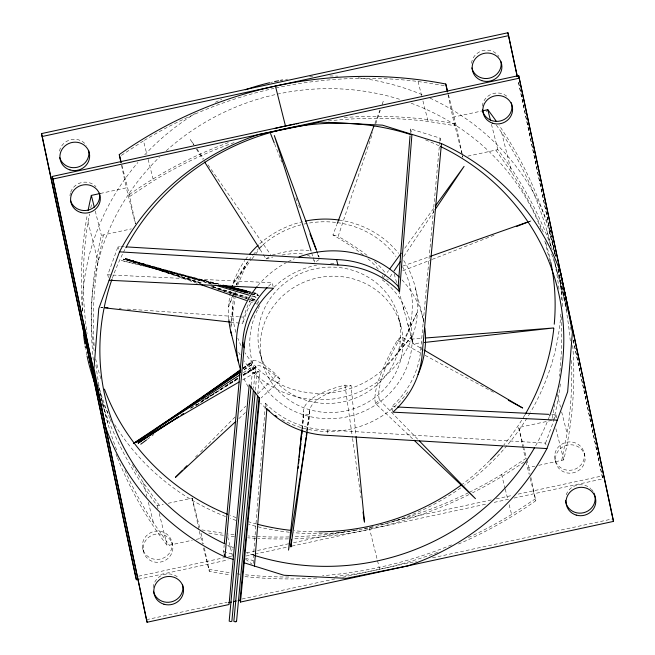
<?xml version="1.0" encoding="UTF-8"?>
<svg xmlns="http://www.w3.org/2000/svg" width="655" height="655" viewBox="0 0 655 655"><rect width="100%" height="100%" fill="white"/><g stroke="black" fill="none" stroke-linecap="round" stroke-linejoin="round"><path stroke-width="0.49" stroke-dasharray="3.27 2.46" d="M253.78 563.333L253.1 560.606L265.496 403.284A89.481 84.954 -14.1 0 0 327.107 429.95L545.55 443.124L546.237 445.842M410.251 132.973L410.57 128.912L440.078 138.123L440.987 141.75M224.051 553.213L223.592 551.395L224.157 545.304M421.615 349.909L420.928 347.191L439.701 142.176M439.792 141.161L440.078 138.123M230.847 326.28L232.803 305.156M251.127 385.132L252.281 372.826L254.189 372.695L254.951 373.096L253.534 388.349M255.344 390.224L257.063 371.786L258.979 371.663L259.74 372.056L257.751 393.442M301.865 428.657L303.47 411.348M302.356 429.221L303.838 414.017A98.029 30.867 -1.5 0 1 344.948 385.148L351.08 385.689L355.984 435.575M302.119 429.254L303.838 414.017L309.962 414.549A98.029 30.867 -1.5 0 1 351.08 385.689M306.949 431.015L309.979 409.195M230.904 327.287L235.26 296.109M235.399 295.102L235.825 292.089M236.807 285.048L237.085 283.034L236.406 284.941M306.679 431.055L309.602 411.88M230.552 322.121L242.718 323.505L243.709 317.126A98.029 12.175 -80.3 0 1 252.699 295.626M258.267 302.651L258.553 300.825M307.424 430.622L309.962 414.549M254.951 373.096L252.265 372.932M259.74 372.056L257.047 371.893M86.526 329.842A407.631 387.015 -14.1 0 1 88.016 221.93L89.596 213.939M90.783 207.954L91.774 202.96M94.148 345.693A407.631 387.015 -14.1 0 1 98.053 261.894L103.392 234.94M552.083 418.389L554.859 404.413M561.728 460.35L567.066 433.397A407.631 387.015 -14.1 0 0 571.504 359.685M366.996 255.278A98.029 23.596 25 0 0 338.16 236.373L372.818 132.515M375.733 123.779L380.268 110.187M382.217 104.366L383.183 101.451L382.111 104.309M232.656 295.413L228.562 306.843L233.319 295.544M232.992 294.463L233.679 292.556M108.435 277.54L107.756 274.813L118.121 246.395L120.16 246.517M545.55 443.124L554.187 419.437M554.539 418.496L555.915 414.705L551.829 414.509M363.23 254.967A98.029 23.596 25 0 0 332.961 234.948L336.907 224.46M374.938 123.386L379.957 110.032M233.712 294.603L234.506 292.719M237.683 285.187L247.197 262.589L233.074 283.558A94.852 90.054 -14.1 0 1 244.855 260.379M407.942 332.175L417.431 311.993L397.831 352.619L412.92 335.278L382.585 370.001M390.093 276.86L392.37 273.462M403.75 256.465L433.913 211.426M383.789 277.163L388.587 270.556M404.757 248.229L434.118 207.717M233.074 283.558L251.43 259.593M252.044 258.79L255.098 254.795M255.712 254.001L259.994 248.409M260.608 247.606L262.442 245.207M195.518 457.026L197.671 454.84M200.545 451.934L234.998 417.038M240.025 411.954L245.764 406.141M257.964 393.778L276.623 374.881L280.635 379.941L261.23 397.904M412.576 438.817L375.585 403.603A98.029 24.505 -55.1 0 1 397.29 340.33L401.089 336.547L421.353 348.452M375.585 403.603L379.384 399.82A98.029 24.505 -55.1 0 1 401.089 336.547M238.846 418.643L245.56 412.421M147.334 439.341L153.892 434.47M243.111 368.175L253.133 360.725M242.972 368.028L252.118 361.486M243.242 368.708L251.577 362.813L243.21 368.585M263.367 254.639L266.086 258.93L268.992 256.932M319.083 259.56L314.719 262.557A98.029 29.156 -28.4 0 0 313.843 260.15M121.363 155.399L143.486 140.858L146.908 154.498M129.698 196.484L153.524 180.821A407.631 387.015 -14.1 0 1 235.456 142.119M469.406 492.265A407.631 387.015 -14.1 0 0 501.558 474.507L525.375 458.836L523.296 449.052M468.382 537.534A407.631 387.015 -14.1 0 0 511.596 514.47L535.422 498.807M196.385 405.224L238.314 378.009M243.447 374.676L257.137 365.793M196.303 405.33L238.174 378.181M243.308 374.856L256.121 366.546L243.169 374.742M243.332 372.67L251.929 367.127A98.029 14.566 50.5 0 1 276.623 374.881M190.499 408.065L196.541 404.241M203.451 399.877L214.676 392.771M219.859 389.496L237.986 378.025M190.646 408.425L196.705 404.643M200.168 402.481L238.264 378.688M201.093 401.54L238.281 378.565M242.71 379.892L255.933 372.187A98.029 14.566 50.5 0 1 280.635 379.941M402.817 270.818L431.309 259.716M432.251 259.347L494.926 234.924M402.678 266.094L429.696 256.572M100.346 193.462L126.317 187.846L135.38 223.912M448.028 94.729L452.81 117.253L481.785 110.982M93.354 360.217A407.631 387.015 -14.1 0 1 101.378 235.374L131.36 228.89M467.85 156.136L497.833 149.651A407.631 387.015 -14.1 0 1 552.28 249.702M102.458 404.667A407.631 387.015 -14.1 0 0 157.249 505.676L163.259 504.375M168.253 503.294L192.226 498.111L200.062 529.306M523.091 448.069L518.727 427.51L551.69 420.387M117.474 457.853A407.631 387.015 -14.1 0 0 167.287 545.64L192.275 540.236M196.279 539.368L202.272 538.074L203.517 543.945M526.808 459.679L528.765 467.482L534.758 466.18M538.754 465.32L563.742 459.916A407.631 387.015 -14.1 0 0 572.609 344.121M138.663 576.187L224.567 557.61M228.562 556.75L232.558 555.882M246.542 552.861L256.531 550.699M257.53 550.487L288.495 543.789M293.489 542.708L345.439 531.475M393.385 521.11L395.383 520.676M491.242 499.945L396.381 520.463A240.27 228.12 -14.1 0 0 461.194 487.59M496.236 498.873L512.218 495.417M518.203 494.116L602.084 475.98L602.567 477.904M138.385 579.29L228.079 559.894M246.018 556.013L253.993 554.294M254.992 554.081L287.881 546.966M291.868 546.106L487.205 503.867M494.181 502.36L509.132 499.126M514.109 498.046L602.813 478.87M146.433 619.687L227.154 602.232M242.104 598.998L334.795 578.954M342.761 577.235L416.514 561.286M432.464 557.839L611.852 519.047M407.778 323.881L413.199 343.728L421.28 342.819M410.21 332.74L411.962 339.069L422.147 338.275M107.756 274.813L111.833 275.01M112.856 275.059L272.185 282.796L273.094 286.431M392.632 411.258L391.485 406.714L395.571 406.919M121.183 246.583L124.245 246.763M100.796 307.269L102.843 307.408M119.177 308.538L121.216 308.677M127.34 309.103L238.6 316.774M239.624 316.84L243.709 317.126M100.78 307.4L102.81 307.637M275.845 87.975A407.631 387.015 -14.1 0 1 418.07 81.482L446.153 85.92M328.302 120.978A407.631 387.015 -14.1 0 1 428.108 121.445L456.199 125.891M201.896 529.911L223.969 533.399M208.92 569.4L230.994 572.888M219.122 284.196L121.371 260.477L217.1 284.172M247.754 291.148L251.7 292.105M252.691 292.351L256.637 293.309M247.688 291.745L250.652 292.474M251.635 292.719L257.554 294.185L251.635 292.638M219.081 284.131L123.402 259.11L201.159 283.32M247.688 291.606L250.652 292.384M215.004 284.008L123.402 259.11L202.166 283.279M248.491 293.113L250.456 293.645M251.446 293.915L258.34 295.782A98.029 12.175 -80.3 0 0 253.141 295.028M332.961 234.948L338.16 236.373M386.655 278.94L388.39 279.415M216.256 284.024L125.236 258.594L200.037 283.263M248.548 293.047L250.505 293.596M251.487 293.874L258.34 295.782M211.147 283.967L125.236 258.594L202.084 283.156M197.253 283.369L126.882 258.921L212.007 284.164M212.859 286.562L249.809 297.894M250.783 298.197L255.647 299.687A98.029 12.175 -80.3 0 0 242.718 323.505M211.852 286.644L246.845 297.542M254.623 299.957L250.734 298.754L256.563 300.563M223.592 551.395L232.157 554.073M245.486 558.232L253.1 560.606M212.785 286.571L246.837 297.46M216.551 288.708L254.435 301.202L215.79 288.388M126.882 258.921L200.324 283.263M210.959 286.792L214.824 288.069M249.309 301.464L257.022 304.141M397.29 340.33L420.575 352.898M425.054 355.313L494.009 392.533M227.834 545.468L232.681 549.209M245.592 559.19L252.044 564.184M379.384 399.82L417.816 439.358M251.929 367.127L255.933 372.187M485.781 110.122L486.952 111.776M496.326 125.039L501.599 132.498A407.631 387.015 -14.1 0 1 551.952 249.817M495.819 150.085L511.637 172.461A407.631 387.015 -14.1 0 1 544.108 234.13M132.326 464.723A407.631 387.015 -14.1 0 0 143.445 482.858L159.263 505.234M124.982 470.454A407.631 387.015 -14.1 0 0 153.483 522.829L169.301 545.206M193.954 144.681L190.441 139.646L193.708 144.796M196.877 148.873L203.901 158.944M207.995 164.814L270.589 254.598M196.426 149.086L202.96 159.378M260.101 249.49L262.819 253.78M274.633 143.977L281.732 162.055M295.847 197.933L298.082 203.615M298.524 204.851L299.646 207.701M316.447 250.505L319.059 257.161L316.635 250.447M311.633 252.855L312.869 256.735M313.18 257.702L314.408 261.582M403.038 306.458L409.023 328.532M394.22 273.905L397.004 284.188M398.756 290.738L404.282 311.117M411.962 339.069L413.199 343.728M549.095 230.847L555.456 256.195L518.097 80.622M547.072 231.281L550.749 245.903M554.67 261.501L563.758 297.657M544.845 241.04L549.799 260.764M584.113 452.949A14.909 14.156 -14.1 0 1 564.798 469.676A14.909 14.156 -14.1 0 1 559.706 445.687A14.909 14.156 -14.1 0 1 584.113 452.949L584.841 455.839A14.909 14.156 -14.1 0 1 565.527 472.558A14.909 14.156 -14.1 0 1 560.426 448.569A14.909 14.156 -14.1 0 1 584.841 455.839M501.599 132.498L511.637 172.461M491.463 124.311L497.833 149.651M557.028 393.434L560.459 407.082M561.679 411.954L567.066 433.397M555.915 414.705L556.832 418.34M555.907 428.722L563.742 459.916M554.965 459.253L555.686 462.143M448.446 94.729L455.79 123.975L462.848 157.216L462.365 155.268M452.81 117.253L462.119 154.293M518.727 427.51L523.378 446.03M523.623 447.005L526.563 458.705M526.03 461.726L529.215 474.4M530.19 478.297L535.823 500.723A407.631 387.015 -14.1 0 1 458.516 544.027M418.07 81.482L421.738 96.105M422.966 100.976L428.108 121.445M501.558 474.507L504.989 488.147M505.234 489.129L507.928 499.847M509.148 504.718L511.596 514.47M410.57 128.912L411.487 132.547M415.516 288.527L423.498 320.303M398.829 318.019A71.583 67.964 -14.1 0 1 308.808 401.04A71.583 67.964 -14.1 0 1 280.438 286.8A71.583 67.964 -14.1 0 1 398.829 318.019L401.106 327.099A71.583 67.964 -14.1 0 1 311.092 410.128A71.583 67.964 -14.1 0 1 282.723 295.88A71.583 67.964 -14.1 0 1 401.106 327.099M369.191 527.381L379.638 569.26M327.107 429.95L328.016 433.585M259.888 352.554L262.172 361.642M265.496 403.284L266.634 407.828M148.136 159.378L153.524 180.821M227.711 536.797L232.607 556.3M121.953 165.33L129.297 194.568L135.528 223.895M201.044 533.203L202.272 538.074M199.292 531.352L202.477 544.027M203.451 547.924L209.33 571.316A407.631 387.015 -14.1 0 0 230.364 574.828M118.121 246.395L118.801 249.121M95.253 211.008L101.378 235.374M171.856 542.094A14.909 14.156 -14.1 0 1 152.541 558.813A14.909 14.156 -14.1 0 1 147.441 534.824A14.909 14.156 -14.1 0 1 171.856 542.094L172.576 544.985A14.909 14.156 -14.1 0 1 153.262 561.703A14.909 14.156 -14.1 0 1 148.169 537.714A14.909 14.156 -14.1 0 1 172.576 544.985M88.016 221.93L98.053 261.894M157.249 505.676L158.232 509.574M159.206 513.471L167.287 545.64M143.445 482.858L146.876 496.506M148.341 502.352L153.483 522.829M142.7 548.399L143.429 551.281M98.668 386.917L108.001 424.039M518.621 82.555L555.522 256.252A407.631 387.015 -14.1 0 0 499.102 125.318M558.273 269.23L561.671 285.203M561.884 286.202L564.847 300.178M565.06 301.177L565.699 304.174M565.912 305.173L566.55 308.161M573.33 340.109L602.6 477.872M558.158 269.189L567.066 311.15M570.464 327.132L571.103 330.128M573.223 340.117L602.084 475.98M528.765 467.482L530.01 473.352M530.845 477.266L535.823 500.723M204.352 547.867L209.33 571.316M121.535 165.33L126.317 187.846M192.226 498.111L198.883 529.437M344.948 385.148L352.415 437.524M352.562 438.531L360.602 494.934M360.741 495.941L361.028 497.956M257.349 302.168A98.029 12.175 -80.3 0 1 257.988 304.477M272.144 255.155A98.029 29.156 -28.4 0 1 309.07 250.709M317.405 254.615A98.029 29.156 -28.4 0 1 318.936 256.662M266.086 258.93A98.029 29.156 -28.4 0 1 272.742 257.087M282.076 255.032A98.029 29.156 -28.4 0 1 303.036 254.034M307.367 255.114A98.029 29.156 -28.4 0 1 310.151 256.416M374.504 261.451A98.029 23.596 25 0 1 385.337 273.119M367.881 258.782A98.029 23.596 25 0 1 378.385 269.336M382.25 275.354A98.029 23.596 25 0 1 383.191 277.99M403.783 260.575A94.852 90.054 -14.1 0 1 373.481 384.608A94.852 90.054 -14.1 0 1 243.865 360.733M240.139 354.904A94.852 90.054 -14.1 0 1 238.707 352.341M228.71 318.649A94.852 90.054 -14.1 0 1 230.216 294.103M230.421 293.121A94.852 90.054 -14.1 0 1 230.871 291.18M245.437 259.56A94.852 90.054 -14.1 0 1 248.499 255.524M259.765 243.742A94.852 90.054 -14.1 0 1 302.438 221.742M339.274 220.064A94.852 90.054 -14.1 0 1 398.551 253.329M401.982 279.865A94.852 90.054 -14.1 0 1 424.08 323.169M407.95 391.862A94.852 90.054 -14.1 0 1 280.274 418.619M265.668 408.04A94.852 90.054 -14.1 0 1 260.657 403.226M248.122 386.671A94.852 90.054 -14.1 0 1 243.144 376.723M257.775 285.719A94.852 90.054 -14.1 0 1 286.358 262.606M288.102 261.697A94.852 90.054 -14.1 0 1 294.365 258.774M382.168 279.791A81.441 77.323 -14.1 0 1 397.863 383.609A81.441 77.323 -14.1 0 1 290.345 409.293A81.441 77.323 -14.1 0 1 257.677 309.528M258.119 308.652A81.441 77.323 -14.1 0 1 259.986 305.197M274.044 287.226A81.441 77.323 -14.1 0 1 316.586 265.201M330.644 263.646A81.441 77.323 -14.1 0 1 334.713 263.629M402.596 266.831A90.103 85.551 -14.1 0 1 365.605 381.881A90.103 85.551 -14.1 0 1 244.986 352.783M241.048 345.676A90.103 85.551 -14.1 0 1 237.806 338.177M235.882 332.355A90.103 85.551 -14.1 0 1 233.598 297.386M233.753 296.412A90.103 85.551 -14.1 0 1 234.482 292.531M236.48 284.9A90.103 85.551 -14.1 0 1 248.327 260.952M248.9 260.141A90.103 85.551 -14.1 0 1 252.593 255.36M253.248 254.59A90.103 85.551 -14.1 0 1 258.045 249.358M258.758 248.646A90.103 85.551 -14.1 0 1 300.932 224.821M303.895 224.1A90.103 85.551 -14.1 0 1 336.416 222.512M337.431 222.643A90.103 85.551 -14.1 0 1 395.98 256.49M524.778 415.082A232.648 220.882 -14.1 0 1 522.182 419.388M521.65 420.24A232.648 220.882 -14.1 0 1 503.883 444.901M489.653 460.596A232.648 220.882 -14.1 0 1 462.561 484.045M317.716 531.844A232.648 220.882 -14.1 0 1 294.398 530.738M256.596 524.016A232.648 220.882 -14.1 0 1 248.712 521.798M236.103 517.622A232.648 220.882 -14.1 0 1 230.404 515.46M100.837 378.639A232.648 220.882 -14.1 0 1 95.695 358.981M94.173 350.965A232.648 220.882 -14.1 0 1 159.566 157.02M166.28 150.732A232.648 220.882 -14.1 0 1 401.531 99.896M411.176 103.212A232.648 220.882 -14.1 0 1 541.546 230.429M545.795 242.809A232.648 220.882 -14.1 0 1 550.839 262.499M549.25 416.883A232.648 220.882 -14.1 0 1 535.446 446.12M253.469 555.104A232.648 220.882 -14.1 0 1 246.698 552.82M233.458 547.686A232.648 220.882 -14.1 0 1 227.94 545.263M112.3 278.367A232.648 220.882 -14.1 0 1 123.05 253.108M123.508 252.208A232.648 220.882 -14.1 0 1 124.892 249.514M425.537 139.908A232.648 220.882 -14.1 0 1 439.407 145.967M144.354 140.326A407.631 387.015 -14.1 0 1 273.921 88.4M117.106 456.92A407.631 387.015 -14.1 0 1 116.001 454.095M560.483 279.636A240.27 228.12 -14.1 0 1 561.36 299.777M560.852 314.04A240.27 228.12 -14.1 0 1 530.624 412.02M530.108 412.896A240.27 228.12 -14.1 0 1 527.48 417.276M526.939 418.144A240.27 228.12 -14.1 0 1 507.641 444.81M506.978 445.596A240.27 228.12 -14.1 0 1 464.518 485.199M395.432 520.782A240.27 228.12 -14.1 0 1 293.465 532.638M289.436 532.237A240.27 228.12 -14.1 0 1 248.753 524.393M236.07 520.438A240.27 228.12 -14.1 0 1 230.314 518.383M225.582 516.566A240.27 228.12 -14.1 0 1 114.551 424.407M107.944 412.92A240.27 228.12 -14.1 0 1 101.623 400.123M86.861 355.043A240.27 228.12 -14.1 0 1 85.69 349.049M82.235 310.822A240.27 228.12 -14.1 0 1 137.943 162.424M144.739 154.826A240.27 228.12 -14.1 0 1 195.059 113.618M215.389 102.303A240.27 228.12 -14.1 0 1 221.816 99.224M270.589 82.489A240.27 228.12 -14.1 0 1 272.578 82.039M285.588 79.484A240.27 228.12 -14.1 0 1 287.594 79.149M309.676 76.586A240.27 228.12 -14.1 0 1 312.681 76.381M329.858 75.947A240.27 228.12 -14.1 0 1 337.98 76.152M358.162 77.806A240.27 228.12 -14.1 0 1 422.688 94.918M430.032 98.152A240.27 228.12 -14.1 0 1 551.035 232.992M82.473 311.199A407.631 387.015 -14.1 0 1 87.377 214.349M451.508 544.894A407.631 387.015 -14.1 0 1 322.555 575.688M288.871 577.022A407.631 387.015 -14.1 0 1 245.101 574.762M240.041 574.206A407.631 387.015 -14.1 0 1 237.012 573.846M468.489 492.716A407.631 387.015 -14.1 0 1 379.794 524.95M373.055 526.53A407.631 387.015 -14.1 0 1 364.36 528.397M357.565 529.731A407.631 387.015 -14.1 0 1 355.616 530.091M354.642 530.263A407.631 387.015 -14.1 0 1 350.744 530.951M349.77 531.115A407.631 387.015 -14.1 0 1 294.144 536.781M289.035 536.936A407.631 387.015 -14.1 0 1 257.407 536.519M255.368 536.412A407.631 387.015 -14.1 0 1 248.253 535.954M234.048 534.693A407.631 387.015 -14.1 0 1 226.974 533.874M558.052 269.131A407.631 387.015 -14.1 0 1 562.874 308.186M560.385 383.953A407.631 387.015 -14.1 0 1 553.704 419.945M524.123 461.922A407.631 387.015 -14.1 0 1 472.55 492.806M468.898 494.631A407.631 387.015 -14.1 0 1 293.53 538.729M288.421 538.868A407.631 387.015 -14.1 0 1 257.816 538.435M255.777 538.328A407.631 387.015 -14.1 0 1 247.647 537.796M234.457 536.601A407.631 387.015 -14.1 0 1 228.39 535.913M223.347 535.274A407.631 387.015 -14.1 0 1 207.275 532.81M116.582 449.887A407.631 387.015 -14.1 0 1 101.361 397.634M101.157 396.652A407.631 387.015 -14.1 0 1 95.81 363.795M111.358 422.131A407.631 387.015 -14.1 0 1 110.204 419.323M109.827 418.389A407.631 387.015 -14.1 0 1 108.345 414.631M107.977 413.69A407.631 387.015 -14.1 0 1 98.25 385.042M87.074 333.837A407.631 387.015 -14.1 0 1 86.796 331.839M129.297 194.568A407.631 387.015 -14.1 0 1 228.472 142.553M344.194 117.532A407.631 387.015 -14.1 0 1 455.79 123.975M553.721 257.685A407.631 387.015 -14.1 0 1 559.034 289.518M561.335 316.684A407.631 387.015 -14.1 0 1 559.37 376.33M551.608 253.944A407.631 387.015 -14.1 0 1 570.431 342.549M437.614 552.386A407.631 387.015 -14.1 0 1 335.188 576.457M316.848 578.046A407.631 387.015 -14.1 0 1 243.48 576.457M482.276 106.159A14.909 14.156 -14.1 0 1 492.29 93.861A14.909 14.156 -14.1 0 1 507.92 97.227M69.979 195.796A14.909 14.156 -14.1 0 1 70.445 193.028M70.724 192.136A14.909 14.156 -14.1 0 1 95.966 186.683M420.928 347.191A89.481 84.954 -14.1 0 1 391.485 406.714M268.525 286.21A89.481 84.954 -14.1 0 1 272.185 282.796M566.207 494.762A14.909 14.156 -14.1 0 1 590.794 488.646M591.457 489.301A14.909 14.156 -14.1 0 1 593.16 491.52M153.204 587.56A14.909 14.156 -14.1 0 1 162.768 574.943A14.909 14.156 -14.1 0 1 178.528 577.784M59.458 151.092A14.909 14.156 -14.1 0 1 71.108 139.63A14.909 14.156 -14.1 0 1 86.394 145.271M471.518 63.306A14.909 14.156 -14.1 0 1 482.923 50.591A14.909 14.156 -14.1 0 1 498.93 56.535M251.512 364.696L243.03 370.419L251.512 364.696M255.581 367.873L243.464 375.446L255.581 367.873M531.008 220.866L529.109 221.603L531.008 220.866M256.048 297.231L252.142 296.076L256.04 297.223"/><path stroke-width="0.98" d="M546.925 448.569A240.27 228.12 -14.1 0 1 407.787 565.879L346.323 578.34L283.967 575.262L254.468 566.059L266.863 408.736A89.481 84.954 -14.1 0 0 328.474 435.403L546.925 448.569L567.656 391.739L572.404 332.069L560.86 273.643A240.27 228.12 -14.1 0 0 441.445 143.568L382.438 125.154L320.082 122.076L258.619 134.537A240.27 228.12 -14.1 0 0 119.488 251.848L98.758 308.677L94.001 368.347L105.545 426.773A240.27 228.12 -14.1 0 0 224.968 556.848L233.196 559.37M119.488 251.848L337.931 265.013A89.481 84.954 -14.1 0 1 399.55 291.68L398.174 286.235L410.014 136.019M399.55 291.68L411.946 134.357M224.338 543.282L242.743 342.328A89.481 84.954 -14.1 0 1 267.109 287.635M242.743 342.328L244.11 347.78L224.968 556.848L224.28 554.122M441.445 143.568L422.295 352.636A89.481 84.954 -14.1 0 1 392.861 412.167L557.29 420.15M253.346 390.388L231.87 621.267L230.625 621.595L229.185 621.096L251.029 386.147M257.554 395.481L236.537 621.554L235.292 621.882L233.843 621.382L255.155 392.263M306.049 437.524L290.918 546.802L291.295 542.733M298.181 468.382L298.369 466.344M298.655 463.29L299.032 459.212M299.22 457.174L301.767 429.68M240.483 602.051L259.601 398.363L249.227 384.747L229.045 604.524L147.072 622.25L52.269 176.457L518.694 75.603L613.498 521.396L240.483 602.051L240.025 600.234L259.052 397.569M290.918 546.802L291.606 539.712M300.776 445.441L300.973 443.41M301.365 439.358L301.668 436.312M301.865 434.29L302.258 430.237M302.004 430.269L288.527 550.126L307.269 431.629M306.253 436.05L306.614 433.479M337.268 223.511L373.858 126.243M394.081 270.916L400.336 261.566M435.051 209.723L464.067 166.378L435.313 206.063M389.782 268.902L401.163 253.19M182.598 470.11L175.425 477.38L235.865 421.402M184.039 468.652L186.904 465.746M140.768 444.221L146.499 439.964M218.68 386.327L221.144 384.493M227.555 379.736L232.623 375.962M234.105 374.873L240.827 369.87M141.521 440.618L138.197 443.001L178.357 416.957M186.429 408.491L189.753 406.108M193.078 403.726L199.734 398.969M201.396 397.781L240.475 369.813M145.697 437.687L138.197 443.001L178.414 416.891M214.062 389.348L219.065 385.811M222.397 383.445L227.4 379.908M229.07 378.729L235.734 374.013M237.405 372.834L240.737 370.476M139.441 440.176L136.101 442.485L145.435 436.197M144.468 436.713L146.139 435.559M150.322 432.668L153.671 430.36M156.177 428.632L240.696 370.321M164.102 423.613L165.797 422.467M168.343 420.756L173.436 417.317M175.982 415.606L186.167 408.745M187.862 407.598L192.955 404.168M195.501 402.448L199.742 399.591M201.445 398.445L205.686 395.587M207.381 394.441L240.483 372.13M134.488 442.69L239.64 372.613M180.976 415.221L183.547 413.559M239.902 374.889L133.383 443.607L239.181 381.947M516.762 226.417L528.159 221.971M430.662 256.228L528.11 221.881M138.385 579.29L136.387 579.724L135.667 576.834L41.502 133.604L507.928 32.75L517.344 76.569M41.502 133.604L42.231 136.494L508.648 35.64M52.269 176.457L52.916 179.02L519.333 78.166M88.13 210.345A407.631 387.015 -14.1 0 1 91.34 195.411L100.346 193.462M482.784 110.769L487.795 109.688A407.631 387.015 -14.1 0 1 496.203 121.15M228.595 602.706L231.452 602.092M233.36 601.675L236.218 601.061M238.117 600.651L240.025 600.234M424.309 342.483L553.565 327.967L425.201 338.029M109.123 280.266L273.553 288.249A89.481 84.954 -14.1 0 0 244.11 347.78M397.618 407.017L548.767 414.353M126.284 246.886L336.564 259.56A89.481 84.954 -14.1 0 1 398.174 286.235M104.882 307.555L107.944 307.76M104.833 307.866L230.552 322.121M228.006 286.358L246.763 290.91M230.912 287.594L246.698 291.5M223.027 285.162L247.688 291.606M221.898 285.883L247.5 292.842M220.17 285.122L247.574 292.777M215.921 285.326L249.195 295.192M244.168 562.792L254.468 566.059M201.11 284.712L246.419 300.457M236.062 621.235L236.537 621.554M508.337 400.27L522.665 407.999L423.99 350.007M414.058 440.225L475.464 498.676L419.241 440.823M204.589 161.957L259.56 248.63M270.531 133.522L274.265 143.027M309.995 233.925L316.078 249.555M316.283 249.49L274.314 135.528L311.019 250.914M563.079 286.497L563.808 289.42M564.299 291.369L565.773 297.223M613.498 521.396L518.694 75.603M487.795 109.688L490.489 120.405M120.913 162.391L119.259 154.605A407.631 387.015 -14.1 0 1 445.752 84.004L447.709 91.806M336.564 259.56L337.931 265.013M275.444 86.067L285.482 126.03M230.478 330.3L238.461 362.076M119.259 154.605L121.216 162.399M91.34 195.411L94.279 207.111M89.309 358.105L99.347 398.068M507.928 32.75L517.245 76.635M445.752 84.004L447.406 91.798M52.916 179.02L147.072 622.25M42.231 136.494L136.387 579.724M363.042 512.054L364.475 522.125L356.083 436.598M424.849 328.024A94.852 90.054 -14.1 0 1 418.013 374.48M276.869 416.531A94.852 90.054 -14.1 0 1 275.19 415.426M269.508 411.266A94.852 90.054 -14.1 0 1 266.421 408.704M240.008 368.004A94.852 90.054 -14.1 0 1 257.12 286.505M298.999 256.94A94.852 90.054 -14.1 0 1 399.206 277.057M231.739 335.245A94.852 90.054 -14.1 0 1 228.8 319.64M231.886 287.332A94.852 90.054 -14.1 0 1 232.46 285.433M249.792 253.952A94.852 90.054 -14.1 0 1 258.258 245.093M305.32 221.103A94.852 90.054 -14.1 0 1 339.274 220.064M440.324 146.409A232.648 220.882 -14.1 0 1 549.619 415.933M534.455 447.864A232.648 220.882 -14.1 0 1 254.451 555.415M225.181 543.986A232.648 220.882 -14.1 0 1 111.956 279.325M125.826 247.762A232.648 220.882 -14.1 0 1 411.168 134.725M274.879 128.462A407.631 387.015 -14.1 0 1 294.193 124.237M296.142 123.869A407.631 387.015 -14.1 0 1 298.082 123.5M95.139 384.19A240.27 228.12 -14.1 0 1 87.074 356.042M85.51 348.042A240.27 228.12 -14.1 0 1 85.166 346.036M84.847 344.031A240.27 228.12 -14.1 0 1 83.619 334.975M245.314 89.768A240.27 228.12 -14.1 0 1 269.598 82.727M274.568 81.605A240.27 228.12 -14.1 0 1 278.563 80.778M280.569 80.385A240.27 228.12 -14.1 0 1 282.575 80.008M101.582 407.909A407.631 387.015 -14.1 0 1 97.39 388.178M97.693 390.306A407.631 387.015 -14.1 0 1 83.643 323.267M550.839 262.499A232.648 220.882 -14.1 0 1 554.245 324.217M553.827 328.302A232.648 220.882 -14.1 0 1 525.285 414.214M502.582 446.456A232.648 220.882 -14.1 0 1 490.366 459.875M461.734 484.651A232.648 220.882 -14.1 0 1 318.731 531.835M291.377 530.427A232.648 220.882 -14.1 0 1 257.587 524.27M227.58 514.331A232.648 220.882 -14.1 0 1 104.432 389.111M563.3 286.407A407.631 387.015 -14.1 0 1 564.004 289.346M564.463 291.311A407.631 387.015 -14.1 0 1 566.788 302.16M567.729 307.113A407.631 387.015 -14.1 0 1 568.09 309.094M511.301 102.72A14.909 14.156 -14.1 0 1 500.469 120.938A14.909 14.156 -14.1 0 1 482.408 109.86M99.396 193.184A14.909 14.156 -14.1 0 1 88.228 210.075A14.909 14.156 -14.1 0 1 70.462 200.381M594.028 493.158A14.909 14.156 -14.1 0 1 583.72 512.693A14.909 14.156 -14.1 0 1 565.47 500.273M182.622 584.948A14.909 14.156 -14.1 0 1 170.988 601.953A14.909 14.156 -14.1 0 1 153.466 591.252M88.63 150.331A14.909 14.156 -14.1 0 1 77.47 167.221A14.909 14.156 -14.1 0 1 59.703 157.528M500.985 61.668A14.909 14.156 -14.1 0 1 489.228 78.199A14.909 14.156 -14.1 0 1 471.837 67.915M481.818 80.647A14.909 14.156 -14.1 0 0 501.705 64.558A14.909 14.156 -14.1 0 0 477.593 56.477A14.909 14.156 -14.1 0 0 481.818 80.647M80.721 212.466A14.909 14.156 -14.1 0 0 100.035 195.747A14.909 14.156 -14.1 0 0 75.628 188.476A14.909 14.156 -14.1 0 0 80.721 212.466M492.494 123.173A14.909 14.156 -14.1 0 0 512.39 107.084A14.909 14.156 -14.1 0 0 488.278 99.011A14.909 14.156 -14.1 0 0 492.494 123.173M70.036 169.94A14.909 14.156 -14.1 0 0 89.35 153.213A14.909 14.156 -14.1 0 0 64.943 145.95A14.909 14.156 -14.1 0 0 70.036 169.94M163.947 604.229A14.909 14.156 -14.1 0 0 183.261 587.51A14.909 14.156 -14.1 0 0 158.854 580.24A14.909 14.156 -14.1 0 0 163.947 604.229M576.212 515.092A14.909 14.156 -14.1 0 0 595.526 498.365A14.909 14.156 -14.1 0 0 571.111 491.103A14.909 14.156 -14.1 0 0 576.212 515.092"/></g></svg>
